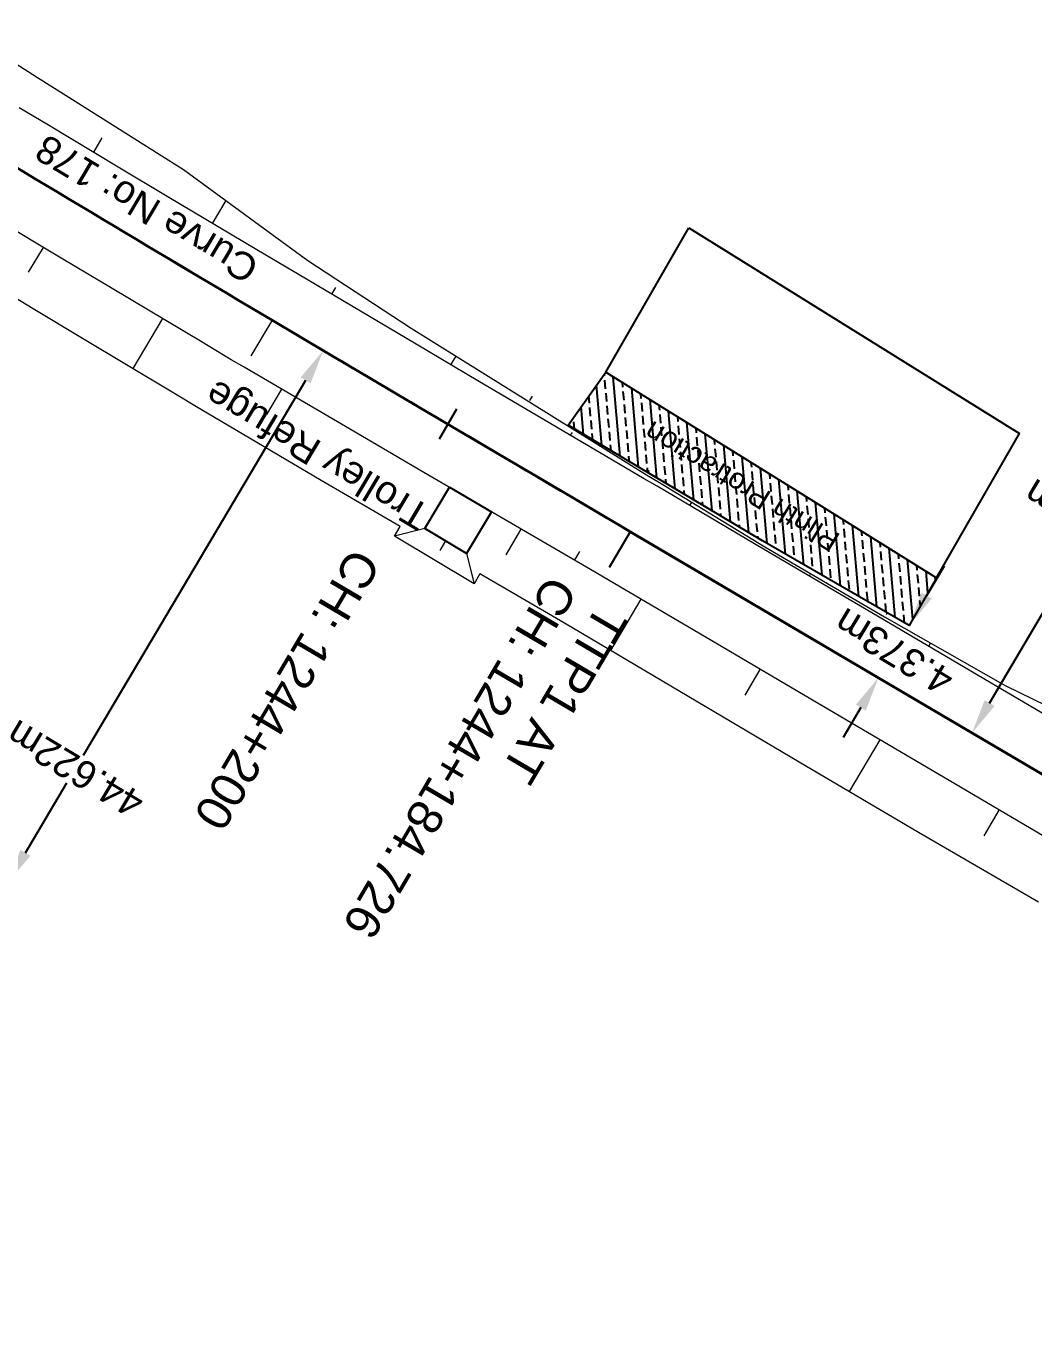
# Model space of a CAD drawing. Header units: metres. Extents: x 593990 to 610403, y 3402023 to 3411833.
# Drawn here: x 599786.4 to 599859, y 3408270.1 to 3408364.4 of the extents above; entities that cross this region are included whole.
import ezdxf

# ---------------------------------------------------------------- set-up
doc = ezdxf.new("R2010")
doc.units = ezdxf.units.M
doc.header["$MEASUREMENT"] = 0
doc.header["$PDSIZE"] = 1
doc.linetypes.add('CENTER2', pattern=[1.125, 0.75, -0.125, 0.125, -0.125])
for name, color, linetype in [('Builtup', 7, 'Continuous'), ('Text', 7, 'Continuous'), ('Trolley Refuse', 10, 'Continuous')]:
    doc.layers.add(name, color=color, linetype=linetype)
for name, color, linetype, lineweight in [('C-ALIG-DG-LINE', 1, 'CENTER2', 70), ('C-ALIG-LABL-DG', 1, 'Continuous', 25), ('C-ALIG-LABL-DG-MARK', 1, 'Continuous', 25), ('Proposed Curve_Details', 10, 'Continuous', 0), ('PROPOSED DFCC TOE LINE', 18, 'Continuous', 0), ('PROPOSED DFCC TOE SLOPES', 239, 'Continuous', 0), ('PROPOSED DFCC TRACK', 1, 'Continuous', 0), ('PROPOSED FORMATION LINE - PLAN', 187, 'Continuous', 0)]:
    doc.layers.add(name, color=color, linetype=linetype, lineweight=lineweight)
doc.styles.add('Arial', font='arial.ttf')
doc.styles.get("Standard").update_dxf_attribs({"font": 'arial.ttf'})
doc.styles.add('Style-Arial', font='arial.ttf')
doc.dimstyles.get("Standard").update_dxf_attribs({"dimtxt": 0.18, "dimasz": 0.18, "dimexe": 0.18, "dimexo": 0.0625, "dimgap": 0.09, "dimtad": 0, "dimtih": 1, "dimtoh": 1, "dimdec": 4, "dimzin": 0, "dimdsep": 46, "dimtxsty": 'Standard', "dimcen": 0.09, "dimadec": 0, "dimazin": 0, "dimtfac": 1, "dimtdec": 4, "dimtofl": 0, "dimtmove": 0, "dimatfit": 3, "dimfxl": 1, "dimtolj": 1, "dimtzin": 0, "dimarcsym": 0})

# ---------------------------------------------------------------- blocks, each defined once
blk = doc.blocks.new('*D65')
at = {"layer": 'Defpoints', "color": 0, "transparency": 16777216}
for p in [(599850.045, 3408321.142), (599847.826, 3408317.373), (599847.826, 3408317.373)]:
    blk.add_point(p, dxfattribs=at)
at = {"layer": 'PROPOSED DFCC TRACK', "color": 0, "lineweight": -2, "transparency": 16777216}
for p, q in [((599851.314, 3408323.296), (599852.582, 3408325.45)), ((599846.557, 3408315.219), (599845.289, 3408313.065))]:
    blk.add_line(p, q, dxfattribs=at)
at = {"layer": 'PROPOSED DFCC TRACK', "color": 0, "transparency": 16777216}
for points in [[(599850.955, 3408323.507), (599851.673, 3408323.085), (599850.045, 3408321.142)], [(599846.198, 3408315.431), (599846.916, 3408315.008), (599847.826, 3408317.373)]]:
    blk.add_solid(points, dxfattribs=at)
at = {"layer": 'PROPOSED DFCC TRACK', "color": 0, "lineweight": 0, "transparency": 16777216, "insert": (599848.936, 3408319.258), "char_height": 2, "attachment_point": 5, "rotation": 149, "style": 'Style-Arial'}
blk.add_mtext('\\A1;4.373m', dxfattribs=at)
blk = doc.blocks.new('TerminatorOpen_0.5')
at = {"color": 0, "linetype": 'ByBlock', "lineweight": -2}
for q in [(-1, 0.25), (-1, 0), (-1, -0.25)]:
    blk.add_line((0, 0), q, dxfattribs=at)
blk = doc.blocks.new('*D68')
at = {"layer": 'Defpoints', "color": 0, "transparency": 16777216}
for p in [(599871.978, 3408342.939), (599854.581, 3408313.396), (599854.581, 3408313.396)]:
    blk.add_point(p, dxfattribs=at)
at = {"layer": 'PROPOSED DFCC TRACK', "color": 0, "lineweight": -2, "transparency": 16777216}
for p, q in [((599870.709, 3408340.785), (599863.861, 3408329.156)), ((599855.849, 3408315.55), (599862.697, 3408327.179))]:
    blk.add_line(p, q, dxfattribs=at)
at = {"layer": 'PROPOSED DFCC TRACK', "color": 0, "transparency": 16777216}
for points in [[(599870.35, 3408340.997), (599871.068, 3408340.574), (599871.978, 3408342.939)], [(599855.49, 3408315.761), (599856.208, 3408315.339), (599854.581, 3408313.396)]]:
    blk.add_solid(points, dxfattribs=at)
at = {"layer": 'PROPOSED DFCC TRACK', "color": 0, "lineweight": 0, "transparency": 16777216, "insert": (599863.279, 3408328.168), "char_height": 2, "attachment_point": 5, "rotation": 149, "style": 'Style-Arial'}
blk.add_mtext('\\A1;34.285m', dxfattribs=at)
blk = doc.blocks.new('*D70')
at = {"layer": 'Defpoints', "color": 0, "transparency": 16777216}
for p in [(599807.786, 3408340.977), (599807.786, 3408340.977), (599785.023, 3408302.598)]:
    blk.add_point(p, dxfattribs=at)
at = {"layer": 'PROPOSED DFCC TRACK', "color": 0, "lineweight": -2, "transparency": 16777216}
for p, q in [((599806.511, 3408338.827), (599790.468, 3408311.778)), ((599786.299, 3408304.749), (599789.298, 3408309.806))]:
    blk.add_line(p, q, dxfattribs=at)
at = {"layer": 'PROPOSED DFCC TRACK', "color": 0, "transparency": 16777216}
for points in [[(599806.153, 3408339.04), (599806.869, 3408338.615), (599807.786, 3408340.977)], [(599785.94, 3408304.961), (599786.657, 3408304.536), (599785.023, 3408302.598)]]:
    blk.add_solid(points, dxfattribs=at)
at = {"layer": 'PROPOSED DFCC TRACK', "color": 0, "lineweight": 0, "transparency": 16777216, "insert": (599789.883, 3408310.792), "char_height": 2, "attachment_point": 5, "rotation": 149, "style": 'Style-Arial'}
blk.add_mtext('\\A1;44.622m', dxfattribs=at)
blk = doc.blocks.new('Tick Hor')
blk.add_lwpolyline([(-0.5, 0), (0.5, 0)])

msp = doc.modelspace()

# ---------------------------------------------------------------- hatches: boundary and pattern name
at = {"layer": 'Text'}
h = msp.add_hatch(dxfattribs=at)
h.set_pattern_fill('ANSI33', color=256, scale=5, angle=50)
h.paths.add_polyline_path([(599842.0687, 3408330.7913), (599828.1638, 3408339.4232), (599825.4386, 3408335.5828), (599839.4606, 3408327.2442), (599850.0451, 3408321.1418), (599852.0281, 3408324.5934)])
h.paths.add_polyline_path([(599845.7069, 3408327.8082), (599830.9313, 3408336.8089), (599829.7416, 3408334.8558), (599844.5172, 3408325.8552)], flags=24)

# ---------------------------------------------------------------- linework, layer by layer
at = {"layer": 'Builtup'}
msp.add_lwpolyline([(599825.4386, 3408335.5828), (599828.1638, 3408339.4232), (599842.0687, 3408330.7913), (599852.0281, 3408324.5934), (599850.0451, 3408321.1418), (599839.4606, 3408327.2442)], close=True, dxfattribs=at)
at = {"layer": 'C-ALIG-DG-LINE', "color": 1, "linetype": 'Continuous', "lineweight": 0}
msp.add_line((599804.0972, 3408343.1653), (599802.5657, 3408340.5857), dxfattribs=at)
at = {"layer": 'C-ALIG-DG-LINE', "color": 1, "linetype": 'Continuous', "lineweight": 30, "flags": 128}
msp.add_lwpolyline([(599804.0972, 3408343.1653, -0.0018101), (599778.0045, 3408358.7844)], format="xyb", dxfattribs=at)
for points in [[(599829.9299, 3408327.9117), (599829.096, 3408328.4028), (599828.2621, 3408328.8939), (599827.4282, 3408329.3849), (599826.5943, 3408329.876), (599825.7605, 3408330.3672), (599824.9266, 3408330.8583), (599824.0928, 3408331.3495), (599823.259, 3408331.8407), (599822.4253, 3408332.332), (599821.5915, 3408332.8234), (599820.7578, 3408333.3148), (599819.9242, 3408333.8062), (599819.0906, 3408334.2978), (599818.257, 3408334.7894), (599817.4235, 3408335.2811), (599816.59, 3408335.7729), (599815.7566, 3408336.2648), (599814.9233, 3408336.7568), (599814.09, 3408337.2489), (599813.2568, 3408337.7412), (599812.4237, 3408338.2335), (599811.5906, 3408338.726), (599810.7577, 3408339.2187), (599809.9248, 3408339.7114), (599809.092, 3408340.2043), (599808.2593, 3408340.6974), (599807.4266, 3408341.1906), (599806.5941, 3408341.684), (599805.7617, 3408342.1776), (599804.9294, 3408342.6714), (599804.0972, 3408343.1653)], [(599880.8744, 3408297.912), (599829.9299, 3408327.9117)]]:
    msp.add_lwpolyline(points, dxfattribs=at)
at = {"layer": 'C-ALIG-LABL-DG-MARK', "color": 1, "linetype": 'Continuous', "lineweight": 25}
msp.add_line((599829.9299, 3408327.9117), (599828.4076, 3408325.3267), dxfattribs=at)
at = {"layer": 'PROPOSED DFCC TOE LINE'}
for p, q in [((599791.8255, 3408356.3153), (599791.2055, 3408355.2807)), ((599799.7897, 3408350.1512), (599800.77, 3408351.796)), ((599786.5301, 3408346.6231), (599787.5988, 3408348.4069)), ((599808.6657, 3408345.5137), (599808.3857, 3408345.0416)), ((599796.1836, 3408343.2784), (599794.0407, 3408339.6756)), ((599816.9919, 3408339.9491), (599817.3628, 3408340.5769)), ((599803.7187, 3408336.3662), (599804.7881, 3408338.1832)), ((599825.7279, 3408335.0768), (599825.6057, 3408334.8694)), ((599834.2221, 3408329.7942), (599834.3653, 3408330.0373)), ((599820.9794, 3408326.248), (599822.0591, 3408328.0981)), ((599842.8889, 3408324.8047), (599842.839, 3408324.72)), ((599830.693, 3408323.0526), (599828.5125, 3408319.3356)), ((599851.456, 3408319.6457), (599851.5875, 3408319.869)), ((599838.2104, 3408316.1111), (599839.3099, 3408317.9784)), ((599847.9269, 3408312.9041), (599845.7213, 3408309.1586)), ((599855.4475, 3408305.968), (599856.5438, 3408307.8298))]:
    msp.add_line(p, q, dxfattribs=at)
at = {"layer": 'PROPOSED DFCC TOE LINE', "lineweight": 0, "flags": 128}
msp.add_lwpolyline([(599781.3751, 3408364.3782), (599787.1746, 3408360.6849), (599789.2441, 3408359.3714), (599794.2028, 3408356.2402), (599797.6954, 3408354.0485), (599803.8015, 3408349.5749), (599805.7888, 3408348.1212), (599806.6648, 3408347.4807), (599814.1242, 3408342.5915), (599819.2861, 3408339.3806), (599822.6055, 3408337.2988), (599831.1016, 3408332.0235), (599832.0256, 3408331.4612), (599839.645, 3408326.8242), (599848.2675, 3408321.7594), (599856.9585, 3408316.8109), (599865.9778, 3408312.42)], dxfattribs=at)
at = {"layer": 'PROPOSED DFCC TOE LINE', "flags": 128}
msp.add_lwpolyline([(599859.3691, 3408301.1971), (599850.7176, 3408306.2127), (599842.1035, 3408311.2918), (599833.4956, 3408316.3816), (599825.8238, 3408320.9295), (599824.8921, 3408321.4787), (599819.0834, 3408324.8752), (599818.662, 3408324.1544), (599812.9175, 3408327.5957), (599813.3287, 3408328.2821), (599807.6266, 3408331.6018), (599799.9399, 3408336.1535), (599799.0091, 3408336.7083), (599796.8975, 3408337.9682), (599790.4077, 3408341.8468), (599786.8676, 3408343.9862), (599781.8375, 3408347.0371)], dxfattribs=at)
at = {"layer": 'PROPOSED DFCC TOE SLOPES', "flags": 128}
for points in [[(599822.6761, 3408337.3634), (599822.8731, 3408337.6922)], [(599831.2546, 3408332.2243), (599831.311, 3408332.3184)], [(599815.1098, 3408328.1454), (599812.9175, 3408327.5957)], [(599816.611, 3408327.246), (599816.2004, 3408326.5606)], [(599839.8331, 3408327.0853), (599839.8616, 3408327.1329)], [(599818.1123, 3408326.3467), (599818.662, 3408324.1544)], [(599826.267, 3408326.4695), (599825.8837, 3408325.8297)], [(599848.4116, 3408321.9463), (599848.4534, 3408322.0161)]]:
    msp.add_lwpolyline(points, dxfattribs=at)
at = {"layer": 'PROPOSED DFCC TRACK', "linetype": 'Continuous', "lineweight": 30}
msp.add_line((599880.8916, 3408297.9021), (599829.9341, 3408327.9094), dxfattribs=at)
at = {"layer": 'PROPOSED DFCC TRACK', "linetype": 'Continuous', "lineweight": 30, "flags": 128}
msp.add_lwpolyline([(599829.9341, 3408327.9094), (599826.7027, 3408329.8123), (599823.4716, 3408331.7156), (599820.2409, 3408333.6196), (599817.0109, 3408335.5246), (599813.7817, 3408337.4311), (599810.5536, 3408339.3394), (599807.3267, 3408341.2499), (599804.1013, 3408343.1629)], dxfattribs=at)
at = {"layer": 'PROPOSED DFCC TRACK', "linetype": 'Continuous', "lineweight": 30, "extrusion": (0, 0, -1)}
msp.add_arc((-601948.1996, 3411954.6505), 4200, 300.697112, 301.1120938, dxfattribs=at)
at = {"layer": 'PROPOSED FORMATION LINE - PLAN', "flags": 128}
for points in [[(599865.3982, 3408311.4356), (599856.7812, 3408316.5099), (599848.1643, 3408321.5841), (599839.5473, 3408326.6584), (599831.8623, 3408331.1839), (599830.9304, 3408331.7326), (599822.3159, 3408336.8075), (599818.942, 3408338.7974), (599813.7085, 3408341.8884), (599806.0412, 3408346.4305), (599805.1122, 3408346.9822), (599803.0045, 3408348.235), (599796.5286, 3408352.095), (599792.9885, 3408354.2117), (599787.9572, 3408357.2282), (599785.8555, 3408358.4911)], [(599861.5418, 3408304.8867), (599852.9248, 3408309.961), (599844.3078, 3408315.0352), (599835.6909, 3408320.1095), (599828.0058, 3408324.635), (599827.0712, 3408325.1791), (599818.4281, 3408330.2128), (599815.0416, 3408332.1873), (599809.7869, 3408335.2556), (599802.0849, 3408339.7664), (599801.1541, 3408340.3191), (599799.0426, 3408341.5743), (599792.5547, 3408345.4414), (599789.008, 3408347.562), (599783.9674, 3408350.5841)]]:
    msp.add_lwpolyline(points, dxfattribs=at)
at = {"layer": 'Text'}
for points in [[(599828.1638, 3408339.4232), (599834.1417, 3408349.8283)], [(599834.1417, 3408349.8283), (599858.006, 3408334.9985)], [(599852.0281, 3408324.5934), (599858.006, 3408334.9985)]]:
    msp.add_lwpolyline(points, dxfattribs=at)
at = {"layer": 'Trolley Refuse'}
msp.add_lwpolyline([(599816.8871, 3408331.1113), (599819.9109, 3408329.3492), (599818.1123, 3408326.3467), (599815.1098, 3408328.1454)], close=True, dxfattribs=at)

# ---------------------------------------------------------------- block references
at = {"layer": 'C-ALIG-LABL-DG', "color": 1, "linetype": 'Continuous', "lineweight": 25, "xscale": 2.499999999999998, "yscale": 2.499999999999998, "zscale": 2.499999999999998, "rotation": 239.4543395902061}
msp.add_blockref('Tick Hor', (599816.7705, 3408335.6664), dxfattribs=at)

# ---------------------------------------------------------------- texts
at = {"layer": 'C-ALIG-LABL-DG', "color": 1, "linetype": 'Continuous', "lineweight": 25, "insert": (599847.9423, 3408241.988), "char_height": 2.5, "width": 44.550921, "attachment_point": 6, "rotation": 239.507385, "style": 'Arial', "bg_fill": 3, "box_fill_scale": 1.04, "bg_fill_color": 256, "bg_fill_true_color": 13158600, "bg_fill_transparency": 0}
msp.add_mtext('TTP2 AT CH: 1244+125.604', dxfattribs=at)
at = {"layer": 'Proposed Curve_Details', "insert": (599803.3137, 3408347.4483, -0.3439), "char_height": 2, "attachment_point": 7, "rotation": 149.209933, "line_spacing_factor": 0.9, "style": 'Style-Arial'}
msp.add_mtext('Curve No: 178', dxfattribs=at)
at = {"layer": 'Text'}
msp.add_text('Plinth Protraction ', height=1.5, rotation=148.651979, dxfattribs=at).set_placement((599845.1703, 3408327.66))
at = {"layer": 'Trolley Refuse'}
msp.add_text('Trolley Refuge', height=2, rotation=149.17669, dxfattribs=at).set_placement((599815.6527, 3408329.6292))

# ---------------------------------------------------------------- dimensions: what is measured, and where the dimension line sits
at = {"layer": 'PROPOSED DFCC TRACK', "color": 10, "lineweight": 0}
for p1, p2, picture, middle in [((599871.9779, 3408342.9393), (599854.5807, 3408313.3958), '*D68', (599863.2793, 3408328.1676)), ((599850.0451, 3408321.1418), (599847.826, 3408317.3734), '*D65', (599848.9356, 3408319.2576))]:
    dim = msp.add_aligned_dim(p1=p1, p2=p2, distance=0, dimstyle='Standard', override={"dimtxt": 2, "dimasz": 2.5, "dimexe": 0.125, "dimexo": 0.125, "dimgap": 0.125, "dimtad": 1, "dimtih": 0, "dimtoh": 0, "dimdec": 3, "dimzin": 11, "dimpost": 'm', "dimtxsty": 'Style-Arial', "dimsah": 1, "dimadec": 4, "dimazin": 3, "dimtmove": 2, "dimatfit": 1, "dimldrblk": 'TerminatorOpen_0.5', "dimfrac": 2, "dimtzin": 11}, dxfattribs=at)
    dim.commit()
    dim.dimension.update_dxf_attribs({"geometry": picture, "text_midpoint": middle, "text_rotation": 149})
dim = msp.add_linear_dim(base=(599807.7863, 3408340.9774), p1=(599785.0232, 3408302.5983), p2=(599807.7863, 3408340.9774), angle=59.327401, dimstyle='Standard', override={"dimtxt": 2, "dimasz": 2.5, "dimexe": 0.125, "dimexo": 0.125, "dimgap": 0.125, "dimtad": 1, "dimtih": 0, "dimtoh": 0, "dimdec": 3, "dimzin": 11, "dimpost": 'm', "dimtxsty": 'Style-Arial', "dimsah": 1, "dimadec": 4, "dimazin": 3, "dimtmove": 2, "dimatfit": 1, "dimldrblk": 'TerminatorOpen_0.5', "dimfrac": 2, "dimtzin": 11}, dxfattribs=at)
dim.commit()
dim.dimension.update_dxf_attribs({"geometry": '*D70', "text_midpoint": (599789.8831, 3408310.7922), "dimtype": 129, "text_rotation": 149})

# ---------------------------------------------------------------- next in the draw order: texts
at = {"layer": 'C-ALIG-LABL-DG', "color": 1, "linetype": 'Continuous', "lineweight": 25, "insert": (599810.9196, 3408326.2592, -258.6013), "char_height": 2.5, "width": 22.502814, "attachment_point": 4, "rotation": 239.45434, "style": 'Arial', "bg_fill": 3, "box_fill_scale": 1.04, "bg_fill_color": 256, "bg_fill_true_color": 13158600, "bg_fill_transparency": 0}
msp.add_mtext('CH: 1244+200', dxfattribs=at)

# ---------------------------------------------------------------- next in the draw order: texts
at = {"layer": 'C-ALIG-LABL-DG', "color": 1, "lineweight": 30, "insert": (599829.7973, 3408321.5349, -258.4254), "char_height": 2.5, "width": 46.854413, "attachment_point": 1, "rotation": 239.507385, "style": 'Arial'}
msp.add_mtext('TTP1 AT \\PCH: 1244+184.726', dxfattribs=at)

doc.saveas('drawing.dxf')
